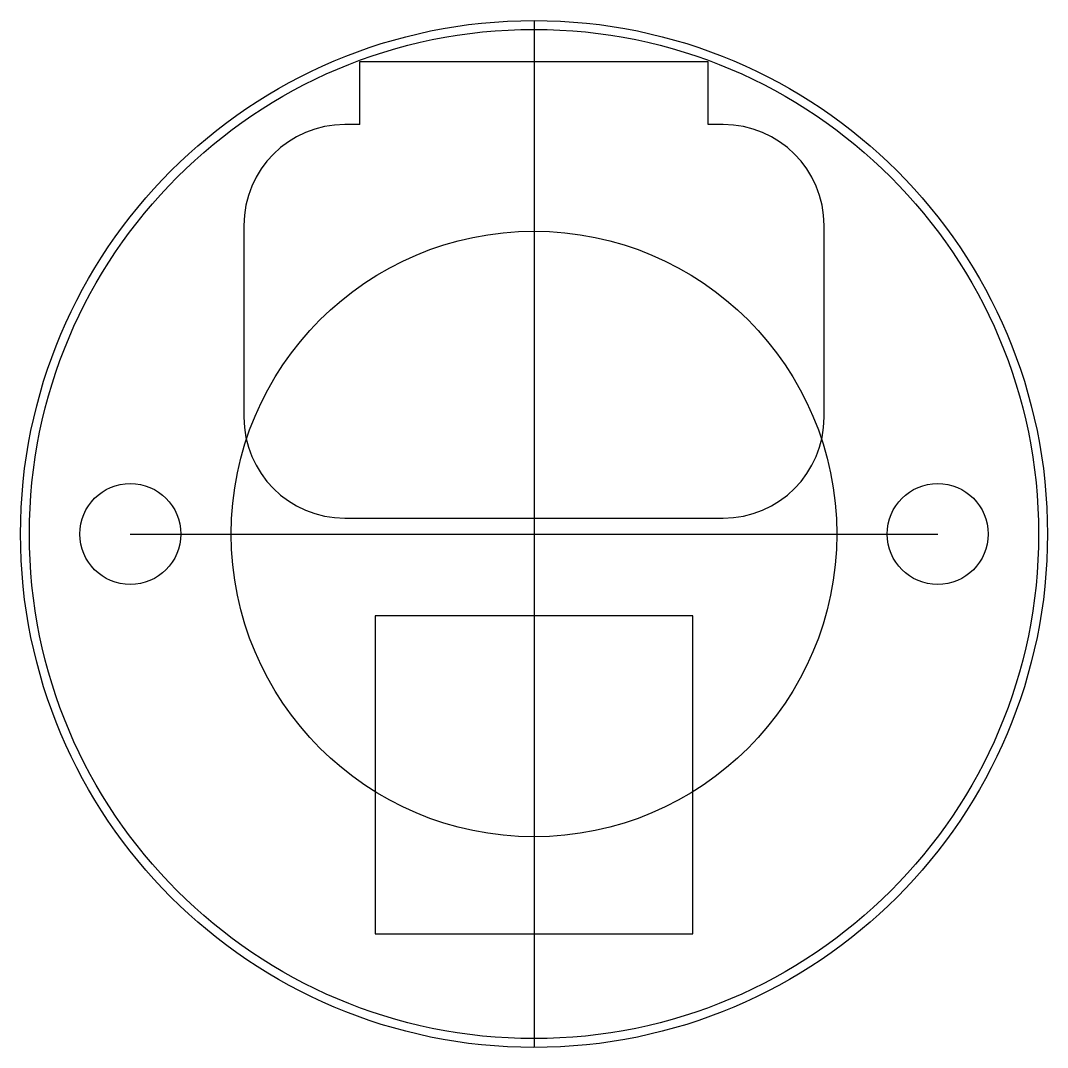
# Model space of a CAD drawing. Header units: millimetres. Extents: x -10.2 to 10.2, y -10.2 to 10.2.
import ezdxf

# ---------------------------------------------------------------- set-up
doc = ezdxf.new("R2010")
doc.units = ezdxf.units.MM
doc.layers.get('0').update_dxf_attribs({"linetype": 'CONTINUOUS'})

msp = doc.modelspace()

# ---------------------------------------------------------------- linework, layer by layer
for p, q in [((0, 10.175), (0, -10.175)), ((-3.45, 8.115), (-3.45, 9.365)), ((-3.45, 9.365), (3.45, 9.365)), ((3.45, 8.115), (3.45, 9.365)), ((-3.45, 8.115), (-3.75, 8.115)), ((3.75, 8.115), (3.45, 8.115)), ((-5.75, 6.115), (-5.75, 2.315)), ((5.75, 2.315), (5.75, 6.115)), ((-3.75, 0.315), (3.75, 0.315)), ((-8, 0), (8, 0))]:
    msp.add_line(p, q)
msp.add_lwpolyline([(-3.15, -7.92), (3.15, -7.92), (3.15, -1.62), (-3.15, -1.62)], close=True)
for centre, radius in [((0, 0), 10.175), ((0, 0), 10), ((0, 0), 6), ((-8, 0), 1), ((8, 0), 1)]:
    msp.add_circle(centre, radius)
for centre, start, end in [((-3.75, 6.115), 90, 180), ((3.75, 6.115), 0, 90), ((-3.75, 2.315), 180, 270), ((3.75, 2.315), -90, 0)]:
    msp.add_arc(centre, 2, start, end)

doc.saveas('drawing.dxf')
